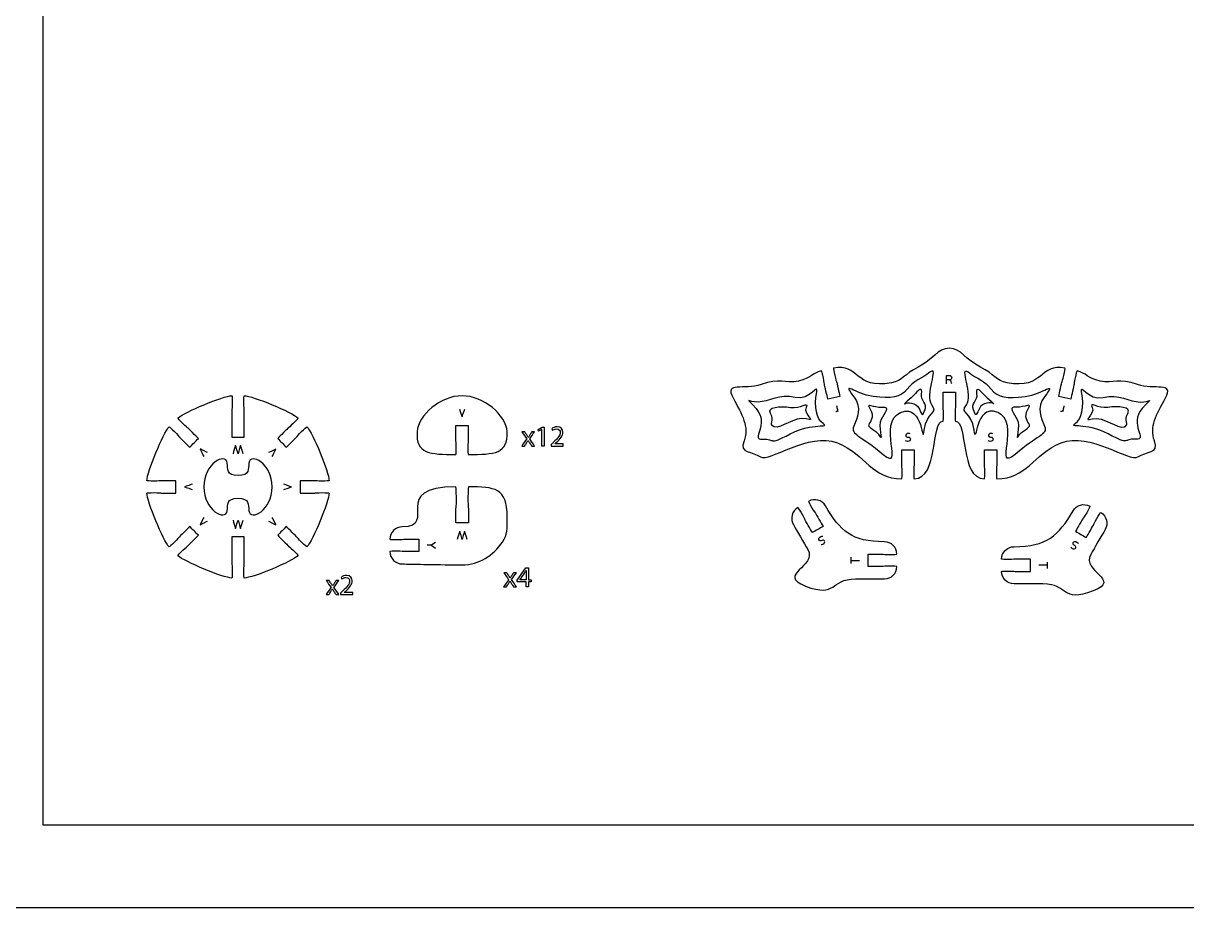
# Model space of a CAD drawing. Extents: x 0 to 1000, y 0 to 600.
# Drawn here: x 199.1 to 480.9, y 0 to 214.3 of the extents above; entities that cross this region are included whole.
import ezdxf

# ---------------------------------------------------------------- set-up
doc = ezdxf.new("R2010")
doc.units = 0
doc.header["$MEASUREMENT"] = 0
doc.layers.add('DEFAULT', color=7, linetype='CONTINUOUS')

msp = doc.modelspace()

# ---------------------------------------------------------------- linework, layer by layer
at = {"layer": 'DEFAULT', "color": 250}
for points in [[(0.05, 600.05), (1000.05, 600.05), (1000.05, 0.05), (0.05, 0.05)], [(324.71, 115.9), (324.7, 115.9), (323.9, 115.47), (323.78, 115.94), (324.78, 116.48), (325.31, 116.48), (325.31, 111.89), (324.71, 111.89)], [(320.89, 77.77), (320.89, 79.02), (318.76, 79.02), (318.76, 79.43), (320.81, 82.36), (321.48, 82.36), (321.48, 79.51), (322.12, 79.51), (322.12, 79.02), (321.48, 79.02), (321.48, 77.77)]]:
    msp.add_lwpolyline(points, close=True, dxfattribs=at)
for points in [[(349.46, 570.05), (980.05, 570.05), (980.05, 20.05), (203.88, 20.05), (203.88, 570.05), (223.88, 570.05)], [(298.96, 87.04), (297.8, 87.85), (296.94, 87.85)], [(297.8, 87.85), (298.96, 88.62)], [(399.68, 83.46), (399.68, 84.96)], [(399.68, 84.21), (401.69, 84.21)], [(447.16, 83.02), (445.14, 83.02)], [(447.16, 83.76), (447.16, 82.27)]]:
    msp.add_lwpolyline(points, dxfattribs=at)
at = {"layer": 'DEFAULT', "color": 1}
for points, knots in [([(475.79, 123.54), (473.58, 119.46), (471.86, 116.48), (473.13, 113.2), (474.4, 109.92), (471.13, 110.74), (469.13, 109.27), (467.13, 107.79), (457.46, 115.51), (450.5, 112.65), (443.54, 109.78), (442.25, 103.95), (434.92, 103.95), (434.87, 103.96), (434.83, 104.74), (434.83, 105.7), (434.83, 106.67), (434.93, 107.28), (434.93, 107.45), (434.93, 108.33), (434.93, 110.95), (434.93, 110.95), (433.93, 110.95), (432.93, 110.95), (431.93, 110.95), (431.93, 109.79), (431.93, 108.62), (431.93, 107.45), (431.93, 107.28), (432.03, 106.67), (432.03, 105.71), (432.02, 104.74), (431.98, 103.96), (431.93, 103.96), (425.93, 103.96), (427.95, 117.95), (424.92, 117.95), (424.86, 117.95), (424.82, 118.73), (424.82, 119.7), (424.82, 120.67), (424.92, 121.28), (424.92, 121.45), (424.92, 122.62), (424.92, 123.79), (424.92, 124.95), (423.92, 124.95), (422.92, 124.95), (421.92, 124.95), (421.92, 124.95), (421.92, 122.33), (421.92, 121.45), (421.92, 121.28), (422.02, 120.67), (422.02, 119.7), (422.02, 118.73), (421.97, 117.95), (421.92, 117.95), (418.88, 117.95), (420.91, 103.96), (414.91, 103.96), (414.85, 103.96), (414.81, 104.74), (414.81, 105.71), (414.81, 106.67), (414.9, 107.28), (414.91, 107.45), (414.91, 108.62), (414.91, 109.79), (414.91, 110.95), (413.9, 110.95), (412.9, 110.95), (411.9, 110.95), (411.9, 110.95), (411.9, 108.33), (411.91, 107.45), (411.91, 107.28), (412.01, 106.67), (412.01, 105.7), (412.01, 104.74), (411.96, 103.96), (411.91, 103.95), (404.58, 103.95), (403.29, 109.78), (396.33, 112.65), (389.37, 115.51), (379.71, 107.79), (377.7, 109.27), (375.7, 110.74), (372.43, 109.92), (373.7, 113.2), (374.97, 116.48), (373.25, 119.46), (371.04, 123.54), (368.82, 127.62), (373.73, 125.33), (377.82, 126.82), (382.35, 128.46), (383.62, 126.93), (386.86, 127.65), (390.09, 128.38), (390.08, 129.56), (392.46, 130.09), (392.52, 130.09), (392.73, 129.34), (392.94, 128.4), (393.15, 127.46), (393.18, 126.84), (393.22, 126.68), (393.41, 125.82), (393.99, 123.26), (393.99, 123.26), (394.96, 123.48), (395.94, 123.7), (396.91, 123.91), (396.91, 123.91), (396.34, 126.47), (396.15, 127.33), (396.11, 127.5), (395.88, 128.07), (395.67, 129.01), (395.46, 129.96), (395.33, 130.73), (395.39, 130.75), (401.5, 132.11), (400.48, 125.55), (409.39, 127.2), (412.15, 127.72), (412.39, 129.3), (415.88, 131.01), (419.36, 132.74), (420.62, 135.6), (423.42, 135.6), (426.22, 135.6), (427.47, 132.74), (430.96, 131.01), (434.44, 129.3), (434.68, 127.72), (437.45, 127.2), (446.35, 125.55), (445.34, 132.11), (451.45, 130.75), (451.5, 130.73), (451.37, 129.96), (451.16, 129.01), (450.95, 128.07), (450.72, 127.5), (450.68, 127.33), (450.49, 126.47), (449.92, 123.91), (449.92, 123.91), (450.9, 123.7), (451.87, 123.48), (452.85, 123.26), (452.85, 123.26), (453.42, 125.82), (453.61, 126.68), (453.65, 126.84), (453.68, 127.46), (453.89, 128.4), (454.1, 129.34), (454.31, 130.09), (454.37, 130.09), (456.75, 129.56), (456.74, 128.38), (459.98, 127.65), (463.21, 126.93), (464.49, 128.46), (469.01, 126.82), (473.11, 125.33), (478.01, 127.62), (475.79, 123.54)], [1, 1, 1, 1, 2, 2, 2, 3, 3, 3, 4, 4, 4, 5, 5, 5, 6, 6, 6, 7, 7, 7, 8, 8, 8, 16.51, 16.51, 16.51, 26.43, 26.43, 26.43, 27.43, 27.43, 27.43, 28.43, 28.43, 28.43, 29.43, 29.43, 29.43, 30.43, 30.43, 30.43, 31.43, 31.43, 31.43, 41.35, 41.35, 41.35, 49.85, 49.85, 49.85, 50.85, 50.85, 50.85, 51.85, 51.85, 51.85, 52.85, 52.85, 52.85, 53.85, 53.85, 53.85, 54.85, 54.85, 54.85, 55.85, 55.85, 55.85, 65.77, 65.77, 65.77, 74.28, 74.28, 74.28, 75.28, 75.28, 75.28, 76.28, 76.28, 76.28, 77.28, 77.28, 77.28, 78.28, 78.28, 78.28, 79.28, 79.28, 79.28, 80.28, 80.28, 80.28, 81.28, 81.28, 81.28, 82.28, 82.28, 82.28, 83.28, 83.28, 83.28, 84.28, 84.28, 84.28, 85.28, 85.28, 85.28, 86.28, 86.28, 86.28, 87.28, 87.28, 87.28, 95.773915, 95.773915, 95.773915, 96.773915, 96.773915, 96.773915, 97.773915, 97.773915, 97.773915, 98.773915, 98.773915, 98.773915, 99.773915, 99.773915, 99.773915, 100.773915, 100.773915, 100.773915, 101.773915, 101.773915, 101.773915, 102.773915, 102.773915, 102.773915, 103.773915, 103.773915, 103.773915, 104.773915, 104.773915, 104.773915, 105.773915, 105.773915, 105.773915, 106.773915, 106.773915, 106.773915, 107.773915, 107.773915, 107.773915, 116.267831, 116.267831, 116.267831, 117.267831, 117.267831, 117.267831, 118.267831, 118.267831, 118.267831, 119.267831, 119.267831, 119.267831, 120.267831, 120.267831, 120.267831, 121.267831, 121.267831, 121.267831, 122.267831, 122.267831, 122.267831, 122.267831]), ([(269.68, 100.51), (268.52, 100.51), (267.35, 100.51), (266.18, 100.51), (266.18, 101.51), (266.18, 102.51), (266.18, 103.5), (266.18, 103.5), (268.81, 103.51), (269.68, 103.51), (269.86, 103.51), (270.46, 103.41), (271.43, 103.41), (272.4, 103.41), (273.18, 103.45), (273.18, 103.5), (273.18, 105.51), (269.19, 115.14), (267.78, 116.56), (267.74, 116.6), (267.16, 116.07), (266.47, 115.39), (265.78, 114.71), (265.43, 114.2), (265.3, 114.08), (264.68, 113.46), (262.83, 111.61), (262.83, 111.61), (262.12, 112.31), (261.41, 113.02), (260.71, 113.73), (260.71, 113.73), (262.57, 115.58), (263.18, 116.2), (263.31, 116.33), (263.81, 116.69), (264.49, 117.37), (265.17, 118.05), (265.69, 118.64), (265.66, 118.68), (264.24, 120.1), (254.61, 124.08), (252.61, 124.08), (252.55, 124.08), (252.5, 123.3), (252.5, 122.34), (252.5, 121.37), (252.61, 120.76), (252.6, 120.59), (252.61, 119.71), (252.61, 114.08), (252.61, 114.08), (251.61, 114.08), (250.61, 114.08), (249.6, 114.08), (249.6, 114.08), (249.6, 119.71), (249.61, 120.58), (249.61, 120.76), (249.71, 121.37), (249.71, 122.33), (249.71, 123.3), (249.66, 124.09), (249.61, 124.09), (247.61, 124.09), (237.97, 120.09), (236.56, 118.68), (236.52, 118.64), (237.04, 118.05), (237.72, 117.37), (238.41, 116.68), (238.9, 116.33), (239.03, 116.2), (239.65, 115.58), (241.51, 113.73), (241.51, 113.73), (240.8, 113.02), (240.09, 112.31), (239.38, 111.61), (239.38, 111.61), (237.53, 113.46), (236.91, 114.08), (236.78, 114.2), (236.43, 114.71), (235.74, 115.39), (235.06, 116.07), (234.47, 116.6), (234.43, 116.56), (233.02, 115.14), (229.03, 105.51), (229.03, 103.51), (229.03, 103.45), (229.81, 103.41), (230.78, 103.41), (231.75, 103.41), (232.35, 103.5), (232.53, 103.5), (233.4, 103.5), (236.03, 103.51), (236.03, 103.51), (236.03, 102.51), (236.03, 101.51), (236.03, 100.51), (236.03, 100.51), (233.4, 100.51), (232.53, 100.51), (232.35, 100.51), (231.74, 100.61), (230.78, 100.61), (229.81, 100.61), (229.03, 100.56), (229.03, 100.51), (229.03, 98.51), (233.02, 88.87), (234.43, 87.46), (234.47, 87.42), (235.06, 87.94), (235.74, 88.62), (236.42, 89.31), (236.78, 89.81), (236.91, 89.93), (237.53, 90.55), (239.38, 92.4), (239.38, 92.4), (240.09, 91.7), (240.8, 90.99), (241.5, 90.29), (241.5, 90.29), (239.65, 88.43), (239.03, 87.81), (238.9, 87.69), (238.41, 87.33), (237.72, 86.64), (237.04, 85.96), (236.52, 85.38), (236.56, 85.33), (237.97, 83.92), (247.61, 79.93), (249.61, 79.93), (249.66, 79.93), (249.71, 80.71), (249.71, 81.68), (249.71, 82.65), (249.6, 83.26), (249.6, 83.43), (249.6, 85.59), (249.6, 87.76), (249.6, 89.93), (250.61, 89.93), (251.61, 89.93), (252.61, 89.93), (252.61, 87.76), (252.61, 85.6), (252.61, 83.43), (252.61, 83.26), (252.51, 82.65), (252.5, 81.68), (252.5, 80.72), (252.55, 79.93), (252.6, 79.93), (254.6, 79.93), (264.24, 83.92), (265.66, 85.34), (265.69, 85.38), (265.18, 85.96), (264.49, 86.65), (263.81, 87.33), (263.31, 87.69), (263.18, 87.81), (262.56, 88.43), (260.71, 90.29), (260.71, 90.29), (261.41, 90.99), (262.12, 91.7), (262.83, 92.41), (262.83, 92.41), (264.69, 90.55), (265.3, 89.93), (265.43, 89.81), (265.79, 89.31), (266.47, 88.62), (267.16, 87.94), (267.74, 87.42), (267.78, 87.46), (269.19, 88.87), (273.18, 98.51), (273.18, 100.51), (273.18, 100.56), (272.4, 100.61), (271.43, 100.61), (270.47, 100.61), (269.86, 100.51), (269.68, 100.51)], [1, 1, 1, 1, 10.93, 10.93, 10.93, 19.430006, 19.430006, 19.430006, 20.430006, 20.430006, 20.430006, 21.430006, 21.430006, 21.430006, 22.430006, 22.430006, 22.430006, 23.430006, 23.430006, 23.430006, 24.430006, 24.430006, 24.430006, 25.430006, 25.430006, 25.430006, 26.430006, 26.430006, 26.430006, 34.936503, 34.936503, 34.936503, 35.936503, 35.936503, 35.936503, 36.936503, 36.936503, 36.936503, 37.936503, 37.936503, 37.936503, 38.936503, 38.936503, 38.936503, 39.936503, 39.936503, 39.936503, 40.936503, 40.936503, 40.936503, 41.936503, 41.936503, 41.936503, 50.446503, 50.446503, 50.446503, 51.446503, 51.446503, 51.446503, 52.446503, 52.446503, 52.446503, 53.446503, 53.446503, 53.446503, 54.446503, 54.446503, 54.446503, 55.446503, 55.446503, 55.446503, 56.446503, 56.446503, 56.446503, 57.446503, 57.446503, 57.446503, 65.953001, 65.953001, 65.953001, 66.953001, 66.953001, 66.953001, 67.953001, 67.953001, 67.953001, 68.953001, 68.953001, 68.953001, 69.953001, 69.953001, 69.953001, 70.953001, 70.953001, 70.953001, 71.953001, 71.953001, 71.953001, 72.953001, 72.953001, 72.953001, 81.463001, 81.463001, 81.463001, 82.463001, 82.463001, 82.463001, 83.463001, 83.463001, 83.463001, 84.463001, 84.463001, 84.463001, 85.463001, 85.463001, 85.463001, 86.463001, 86.463001, 86.463001, 87.463001, 87.463001, 87.463001, 88.463001, 88.463001, 88.463001, 96.955356, 96.955356, 96.955356, 97.955356, 97.955356, 97.955356, 98.955356, 98.955356, 98.955356, 99.955356, 99.955356, 99.955356, 100.955356, 100.955356, 100.955356, 101.955356, 101.955356, 101.955356, 102.955356, 102.955356, 102.955356, 121.375356, 121.375356, 121.375356, 129.885362, 129.885362, 129.885362, 148.315362, 148.315362, 148.315362, 149.315362, 149.315362, 149.315362, 150.315362, 150.315362, 150.315362, 151.315362, 151.315362, 151.315362, 152.315362, 152.315362, 152.315362, 153.315362, 153.315362, 153.315362, 154.315362, 154.315362, 154.315362, 162.82186, 162.82186, 162.82186, 163.82186, 163.82186, 163.82186, 164.82186, 164.82186, 164.82186, 165.82186, 165.82186, 165.82186, 166.82186, 166.82186, 166.82186, 167.82186, 167.82186, 167.82186, 168.82186, 168.82186, 168.82186, 168.82186]), ([(303.89, 109.86), (297.53, 109.86), (294.17, 110.02), (294.48, 115.35), (294.72, 119.41), (300.12, 124.07), (305.39, 124.07), (310.66, 124.07), (316.06, 119.41), (316.3, 115.35), (316.6, 110.02), (313.25, 109.86), (306.89, 109.86), (306.83, 109.86), (306.79, 110.65), (306.79, 111.62), (306.79, 112.58), (306.89, 113.19), (306.89, 113.37), (306.89, 114.53), (306.89, 115.7), (306.89, 116.86), (305.89, 116.86), (304.89, 116.86), (303.89, 116.86), (303.89, 115.7), (303.89, 114.53), (303.89, 113.37), (303.89, 113.19), (303.99, 112.58), (303.99, 111.62), (303.99, 110.65), (303.94, 109.86), (303.89, 109.86)], [1, 1, 1, 1, 2, 2, 2, 3, 3, 3, 4, 4, 4, 5, 5, 5, 6, 6, 6, 7, 7, 7, 16.92, 16.92, 16.92, 25.42, 25.42, 25.42, 35.34, 35.34, 35.34, 36.34, 36.34, 36.34, 37.34, 37.34, 37.34, 37.34]), ([(253.73, 96.23), (253.56, 97.69), (254, 99.25), (251.1, 99.25), (248.2, 99.25), (248.65, 97.69), (248.48, 96.23), (248.17, 93.57), (242.79, 96.35), (242.84, 102.01), (242.79, 107.66), (248.17, 110.44), (248.48, 107.78), (248.65, 106.32), (248.21, 104.76), (251.11, 104.76), (254.01, 104.76), (253.56, 106.32), (253.73, 107.78), (254.04, 110.44), (259.42, 107.66), (259.38, 102.01), (259.42, 96.35), (254.04, 93.57), (253.73, 96.23)], [1, 1, 1, 1, 2, 2, 2, 3, 3, 3, 4, 4, 4, 5, 5, 5, 6, 6, 6, 7, 7, 7, 8, 8, 8, 9, 9, 9, 9]), ([(305.4, 83.13), (297.4, 83.13), (293.5, 83.33), (290.91, 83.33), (289.25, 83.33), (287.91, 84.67), (287.91, 86.33), (287.91, 86.38), (288.69, 86.43), (289.66, 86.43), (290.63, 86.43), (291.24, 86.33), (291.41, 86.33), (292.58, 86.33), (293.74, 86.33), (294.91, 86.33), (294.91, 87.33), (294.91, 88.33), (294.91, 89.33), (293.74, 89.33), (292.58, 89.33), (291.41, 89.33), (291.24, 89.33), (290.63, 89.23), (289.66, 89.23), (288.69, 89.23), (287.91, 89.27), (287.91, 89.33), (287.91, 90.99), (289.25, 92.33), (290.91, 92.33), (299.76, 92.33), (287.56, 102.01), (303.91, 102.01), (303.97, 101.93), (304.01, 99.54), (304.01, 98.58), (304.01, 97.62), (303.91, 97.01), (303.91, 96.83), (303.91, 95.67), (303.91, 94.5), (303.91, 93.33), (304.91, 93.33), (305.91, 93.33), (306.91, 93.33), (306.91, 94.5), (306.91, 95.67), (306.91, 96.83), (306.91, 97.01), (306.81, 97.62), (306.81, 98.58), (306.81, 99.55), (306.86, 102.01), (306.91, 102.01), (313.27, 102.01), (316.31, 101.81), (316.31, 94.71), (316.31, 91.71), (316.43, 90.51), (315.15, 88.62), (312.96, 85.39), (309.53, 83.13), (305.4, 83.13)], [1, 1, 1, 1, 2, 2, 2, 3, 3, 3, 4, 4, 4, 5, 5, 5, 14.92, 14.92, 14.92, 23.42, 23.42, 23.42, 33.34, 33.34, 33.34, 34.34, 34.34, 34.34, 35.34, 35.34, 35.34, 36.34, 36.34, 36.34, 37.34, 37.34, 37.34, 38.34, 38.34, 38.34, 39.34, 39.34, 39.34, 49.26, 49.26, 49.26, 57.76, 57.76, 57.76, 67.68, 67.68, 67.68, 68.68, 68.68, 68.68, 69.68, 69.68, 69.68, 70.68, 70.68, 70.68, 71.68, 71.68, 71.68, 72.68, 72.68, 72.68, 72.68]), ([(408.98, 82.81), (409.94, 82.81), (410.73, 82.76), (410.73, 82.71), (410.73, 81.05), (409.38, 79.71), (407.73, 79.71), (405.39, 79.71), (403.06, 79.71), (400.72, 79.71), (394.34, 79.71), (396.35, 74.98), (388.56, 77.98), (381.46, 80.72), (391.53, 82.71), (389.14, 86.83), (388.27, 88.35), (386.51, 91.38), (385.64, 92.89), (384.81, 94.33), (385.3, 96.16), (386.74, 96.99), (386.79, 97.02), (387.22, 96.36), (387.7, 95.53), (388.18, 94.69), (388.4, 94.11), (388.49, 93.96), (388.93, 93.2), (390.24, 90.93), (390.24, 90.93), (391.1, 91.43), (391.97, 91.93), (392.84, 92.43), (392.84, 92.43), (391.52, 94.71), (391.09, 95.47), (391, 95.62), (390.61, 96.09), (390.12, 96.93), (389.64, 97.77), (389.29, 98.47), (389.33, 98.5), (390.77, 99.32), (392.6, 98.83), (393.43, 97.4), (396.93, 91.34), (399.82, 88.71), (407.73, 88.71), (409.38, 88.71), (410.73, 87.37), (410.73, 85.71), (410.73, 85.65), (409.94, 85.61), (408.98, 85.61), (408.01, 85.61), (407.4, 85.71), (407.23, 85.71), (406.06, 85.71), (404.89, 85.71), (403.73, 85.71), (403.73, 84.71), (403.73, 83.71), (403.73, 82.71), (404.89, 82.71), (406.06, 82.71), (407.23, 82.71), (407.4, 82.71), (408.01, 82.81), (408.98, 82.81)], [1, 1, 1, 1, 2, 2, 2, 3, 3, 3, 22.85, 22.85, 22.85, 23.85, 23.85, 23.85, 24.85, 24.85, 24.85, 25.85, 25.85, 25.85, 26.85, 26.85, 26.85, 27.85, 27.85, 27.85, 28.85, 28.85, 28.85, 29.85, 29.85, 29.85, 38.353952, 38.353952, 38.353952, 39.353952, 39.353952, 39.353952, 40.353952, 40.353952, 40.353952, 41.353952, 41.353952, 41.353952, 42.353952, 42.353952, 42.353952, 43.353952, 43.353952, 43.353952, 44.353952, 44.353952, 44.353952, 45.353952, 45.353952, 45.353952, 46.353952, 46.353952, 46.353952, 56.273952, 56.273952, 56.273952, 64.773952, 64.773952, 64.773952, 74.693952, 74.693952, 74.693952, 75.693952, 75.693952, 75.693952, 75.693952]), ([(437.86, 81.62), (436.89, 81.62), (436.11, 81.57), (436.11, 81.52), (436.11, 79.86), (437.45, 78.51), (439.11, 78.51), (441.44, 78.51), (443.77, 78.51), (446.11, 78.51), (452.49, 78.51), (450.49, 73.78), (458.27, 76.79), (465.37, 79.53), (455.3, 81.52), (457.69, 85.64), (458.57, 87.15), (460.32, 90.18), (461.19, 91.7), (462.02, 93.14), (461.53, 94.97), (460.1, 95.8), (460.05, 95.83), (459.62, 95.17), (459.13, 94.34), (458.65, 93.5), (458.43, 92.92), (458.34, 92.77), (457.91, 92.01), (456.59, 89.74), (456.59, 89.74), (455.73, 90.24), (454.86, 90.74), (454, 91.24), (454, 91.24), (455.31, 93.51), (455.75, 94.27), (455.83, 94.42), (456.23, 94.9), (456.71, 95.74), (457.19, 96.57), (457.55, 97.27), (457.5, 97.3), (456.06, 98.13), (454.23, 97.64), (453.4, 96.21), (449.9, 90.15), (447.01, 87.51), (439.11, 87.51), (437.45, 87.51), (436.11, 86.17), (436.11, 84.51), (436.11, 84.46), (436.89, 84.42), (437.86, 84.42), (438.82, 84.42), (439.43, 84.51), (439.61, 84.51), (440.77, 84.51), (441.94, 84.51), (443.11, 84.51), (443.11, 83.52), (443.11, 82.52), (443.11, 81.52), (441.94, 81.52), (440.77, 81.52), (439.61, 81.52), (439.43, 81.52), (438.82, 81.62), (437.86, 81.62)], [1, 1, 1, 1, 2, 2, 2, 3, 3, 3, 22.85, 22.85, 22.85, 23.85, 23.85, 23.85, 24.85, 24.85, 24.85, 25.85, 25.85, 25.85, 26.85, 26.85, 26.85, 27.85, 27.85, 27.85, 28.85, 28.85, 28.85, 29.85, 29.85, 29.85, 38.353952, 38.353952, 38.353952, 39.353952, 39.353952, 39.353952, 40.353952, 40.353952, 40.353952, 41.353952, 41.353952, 41.353952, 42.353952, 42.353952, 42.353952, 43.353952, 43.353952, 43.353952, 44.353952, 44.353952, 44.353952, 45.353952, 45.353952, 45.353952, 46.353952, 46.353952, 46.353952, 56.273952, 56.273952, 56.273952, 64.773952, 64.773952, 64.773952, 74.693952, 74.693952, 74.693952, 75.693952, 75.693952, 75.693952, 75.693952])]:
    msp.add_open_spline(points, degree=3, knots=knots, dxfattribs=at)
at = {"layer": 'DEFAULT', "color": 5}
for points, knots in [([(400.27, 123.86), (397.13, 128.01), (400.58, 124.48), (405, 123.92), (409.42, 123.37), (411.6, 123.56), (413.22, 125.7), (414.83, 127.84), (416.58, 128.09), (418.82, 129.84), (421.06, 131.58), (417.45, 124.11), (419.19, 121.87), (420.93, 119.63), (417.95, 120.31), (417.33, 115.77), (416.7, 111.22), (417.4, 122.41), (411.63, 120.02), (405.87, 117.64), (412.78, 105.37), (407.43, 109.89), (402.07, 114.4), (399.46, 114.65), (400.27, 116.7), (401.08, 118.76), (402.39, 121.06), (400.27, 123.86)], [1, 1, 1, 1, 2, 2, 2, 3, 3, 3, 4, 4, 4, 5, 5, 5, 6, 6, 6, 7, 7, 7, 8, 8, 8, 9, 9, 9, 10, 10, 10, 10]), ([(446.51, 123.86), (449.65, 128.01), (446.2, 124.48), (441.78, 123.92), (437.36, 123.37), (435.18, 123.56), (433.57, 125.7), (431.95, 127.84), (430.21, 128.09), (427.97, 129.84), (425.73, 131.58), (429.33, 124.11), (427.59, 121.87), (425.85, 119.63), (428.84, 120.31), (429.46, 115.77), (430.08, 111.22), (429.39, 122.41), (435.15, 120.02), (440.91, 117.64), (434, 105.37), (439.35, 109.89), (444.71, 114.4), (447.32, 114.65), (446.51, 116.7), (445.7, 118.76), (444.4, 121.06), (446.51, 123.86)], [1, 1, 1, 1, 2, 2, 2, 3, 3, 3, 4, 4, 4, 5, 5, 5, 6, 6, 6, 7, 7, 7, 8, 8, 8, 9, 9, 9, 10, 10, 10, 10]), ([(376.61, 120.98), (373.83, 124.08), (374.56, 122.49), (377.11, 122.55), (379.66, 122.62), (382.34, 124.55), (386.07, 123.68), (389.81, 122.81), (391.74, 127.4), (391.3, 125.02), (390.62, 121.31), (391.24, 118.51), (392.86, 117.33), (394.48, 116.14), (390.49, 117.74), (384.89, 114.82), (379.29, 111.91), (381.46, 113.75), (378.23, 113.55), (375, 113.34), (380.04, 117.17), (376.61, 120.98)], [0, 0, 0, 0, 1, 1, 1, 2, 2, 2, 3, 3, 3, 4, 4, 4, 5, 5, 5, 6, 6, 6, 7, 7, 7, 7]), ([(470.17, 120.98), (472.95, 124.08), (472.22, 122.49), (469.67, 122.55), (467.12, 122.62), (464.45, 124.55), (460.71, 123.68), (456.97, 122.81), (455.04, 127.4), (455.48, 125.02), (456.17, 121.31), (455.55, 118.51), (453.93, 117.33), (452.31, 116.14), (456.29, 117.74), (461.9, 114.82), (467.5, 111.91), (465.32, 113.75), (468.56, 113.55), (471.79, 113.34), (466.75, 117.17), (470.17, 120.98)], [0, 0, 0, 0, 1, 1, 1, 2, 2, 2, 3, 3, 3, 4, 4, 4, 5, 5, 5, 6, 6, 6, 7, 7, 7, 7])]:
    msp.add_open_spline(points, degree=3, knots=knots, dxfattribs=at)
at = {"layer": 'DEFAULT', "color": 250}
for points, knots in [([(422.77, 126.98), (422.77, 127.64), (422.77, 128.31), (422.77, 128.97), (422.9, 129), (423.09, 129.01), (423.27, 129.01), (423.55, 129.01), (423.73, 128.96), (423.86, 128.85), (423.96, 128.76), (424.01, 128.62), (424.01, 128.46), (424.01, 128.2), (423.83, 127.9), (423.45, 127.9)], [0, 0, 0, 0, 5.65, 5.65, 5.65, 6.65, 6.65, 6.65, 7.65, 7.65, 7.65, 8.65, 8.65, 8.65, 9.65, 9.65, 9.65, 9.65]), ([(424.07, 126.98), (424.02, 127.04), (423.97, 127.21), (423.89, 127.46), (423.78, 127.81), (423.67, 127.9), (423.36, 127.91), (423.16, 127.91), (422.97, 127.91), (422.77, 127.91)], [0, 0, 0, 0, 1, 1, 1, 2, 2, 2, 3.66, 3.66, 3.66, 3.66]), ([(396.1, 121.72), (396.18, 121.39), (396.25, 121.07), (396.32, 120.75), (396.36, 120.58), (396.39, 120.43), (396.43, 120.3)], [0, 0, 0, 0, 2.828781, 2.828781, 2.828781, 3.828781, 3.828781, 3.828781, 3.828781]), ([(451.19, 121.62), (451.11, 121.3), (451.04, 120.97), (450.97, 120.65), (450.93, 120.48), (450.9, 120.34), (450.88, 120.2)], [0, 0, 0, 0, 2.828781, 2.828781, 2.828781, 3.828781, 3.828781, 3.828781, 3.828781]), ([(304.74, 120.85), (304.74, 120.85), (305.3, 119.22), (305.37, 118.96), (305.44, 119.21), (306.04, 120.85), (306.04, 120.85)], [0, 0, 0, 0, 1.02, 1.02, 1.02, 2.02, 2.02, 2.02, 2.02]), ([(396.36, 120.58), (396.34, 120.38), (396.2, 120.22), (396.03, 120.18), (396, 120.18), (395.98, 120.18), (395.96, 120.18)], [0, 0, 0, 0, 1, 1, 1, 2, 2, 2, 2]), ([(450.93, 120.48), (450.83, 120.3), (450.64, 120.22), (450.47, 120.26), (450.44, 120.27), (450.42, 120.27), (450.4, 120.28)], [0, 0, 0, 0, 1, 1, 1, 2, 2, 2, 2]), ([(326.98, 111.89), (326.98, 112.02), (326.98, 112.15), (326.98, 112.28), (327.14, 112.43), (327.31, 112.59), (327.47, 112.75), (328.64, 113.86), (329.17, 114.46), (329.18, 115.15), (329.18, 115.61), (328.95, 116.04), (328.27, 116.04), (327.85, 116.04), (327.5, 115.83), (327.29, 115.65), (327.23, 115.8), (327.16, 115.95), (327.1, 116.09), (327.41, 116.36), (327.86, 116.56), (328.39, 116.56), (329.38, 116.56), (329.8, 115.88), (329.8, 115.22), (329.8, 114.38), (329.18, 113.69), (328.22, 112.76), (328.1, 112.65), (327.97, 112.54), (327.85, 112.42), (327.85, 112.42), (327.85, 112.41), (327.85, 112.41), (328.54, 112.41), (329.22, 112.41), (329.91, 112.41), (329.91, 112.24), (329.91, 112.07), (329.91, 111.89), (328.93, 111.89), (327.96, 111.89), (326.98, 111.89)], [8.3, 8.3, 8.3, 8.3, 9.38, 9.38, 9.38, 11.303538, 11.303538, 11.303538, 12.303538, 12.303538, 12.303538, 13.303538, 13.303538, 13.303538, 14.303538, 14.303538, 14.303538, 15.664127, 15.664127, 15.664127, 16.664127, 16.664127, 16.664127, 17.664127, 17.664127, 17.664127, 18.664127, 18.664127, 18.664127, 20.079471, 20.079471, 20.079471, 20.119471, 20.119471, 20.119471, 25.959471, 25.959471, 25.959471, 27.419471, 27.419471, 27.419471, 35.719471, 35.719471, 35.719471, 35.719471]), ([(320.58, 115.31), (320.75, 115.06), (320.91, 114.82), (321.07, 114.58), (321.2, 114.38), (321.3, 114.21), (321.42, 114.02), (321.42, 114.02), (321.43, 114.02), (321.44, 114.02), (321.55, 114.22), (321.66, 114.4), (321.78, 114.58), (321.94, 114.82), (322.1, 115.07), (322.26, 115.31), (322.48, 115.31), (322.7, 115.31), (322.93, 115.31), (322.54, 114.76), (322.15, 114.21), (321.76, 113.66), (322.16, 113.07), (322.56, 112.48), (322.96, 111.89), (322.73, 111.89), (322.49, 111.89), (322.26, 111.89), (322.09, 112.15), (321.92, 112.41), (321.75, 112.66), (321.62, 112.86), (321.51, 113.05), (321.39, 113.26), (321.38, 113.26), (321.38, 113.26), (321.37, 113.26), (321.26, 113.05), (321.14, 112.87), (321.01, 112.66), (320.85, 112.41), (320.68, 112.15), (320.52, 111.89), (320.29, 111.89), (320.06, 111.89), (319.84, 111.89), (320.24, 112.47), (320.64, 113.06), (321.05, 113.64), (320.66, 114.19), (320.28, 114.75), (319.89, 115.31), (320.12, 115.31), (320.35, 115.31), (320.58, 115.31)], [0, 0, 0, 0, 2.496157, 2.496157, 2.496157, 3.496157, 3.496157, 3.496157, 3.556157, 3.556157, 3.556157, 4.556157, 4.556157, 4.556157, 7.024598, 7.024598, 7.024598, 8.924598, 8.924598, 8.924598, 14.651063, 14.651063, 14.651063, 20.697549, 20.697549, 20.697549, 22.697549, 22.697549, 22.697549, 25.299241, 25.299241, 25.299241, 26.299241, 26.299241, 26.299241, 26.339241, 26.339241, 26.339241, 27.339241, 27.339241, 27.339241, 29.930071, 29.930071, 29.930071, 31.870071, 31.870071, 31.870071, 37.889805, 37.889805, 37.889805, 43.654005, 43.654005, 43.654005, 45.614005, 45.614005, 45.614005, 45.614005]), ([(413.94, 114.83), (413.84, 114.89), (413.67, 114.95), (413.49, 114.95), (413.1, 114.95), (412.86, 114.71), (412.86, 114.41), (412.86, 114.19), (413.12, 114.05), (413.4, 114.05), (413.83, 114.05), (414, 113.86), (414, 113.59), (414, 113.27), (413.76, 113.04), (413.32, 113.04), (413.12, 113.04), (412.94, 113.09), (412.81, 113.17)], [0, 0, 0, 0, 1, 1, 1, 2, 2, 2, 3, 3, 3, 4, 4, 4, 5, 5, 5, 6, 6, 6, 6]), ([(433.96, 114.83), (433.86, 114.89), (433.7, 114.95), (433.51, 114.95), (433.12, 114.95), (432.89, 114.71), (432.89, 114.41), (432.89, 114.19), (433.14, 114.05), (433.42, 114.05), (433.85, 114.05), (434.03, 113.86), (434.03, 113.59), (434.03, 113.27), (433.78, 113.04), (433.35, 113.04), (433.14, 113.04), (432.96, 113.09), (432.83, 113.17)], [0, 0, 0, 0, 1, 1, 1, 2, 2, 2, 3, 3, 3, 4, 4, 4, 5, 5, 5, 6, 6, 6, 6]), ([(243.72, 110.31), (243.72, 110.31), (242.17, 111.07), (241.94, 111.2), (242.07, 110.98), (242.8, 109.39), (242.8, 109.39)], [0, 0, 0, 0, 1.014142, 1.014142, 1.014142, 2.014142, 2.014142, 2.014142, 2.014142]), ([(252.32, 110.03), (252.11, 110.71), (251.91, 111.38), (251.7, 112.05), (251.63, 111.8), (251.11, 110.03), (251.11, 110.03), (251.11, 110.03), (250.59, 111.8), (250.52, 112.05), (250.31, 111.38), (250.1, 110.71), (249.89, 110.03)], [0, 0, 0, 0, 6.000108, 6.000108, 6.000108, 7.000108, 7.000108, 7.000108, 8.000108, 8.000108, 8.000108, 14.000217, 14.000217, 14.000217, 14.000217]), ([(259.4, 109.39), (259.4, 109.39), (260.17, 110.94), (260.3, 111.17), (260.07, 111.04), (258.49, 110.31), (258.49, 110.31)], [0, 0, 0, 0, 1.014142, 1.014142, 1.014142, 2.014142, 2.014142, 2.014142, 2.014142]), ([(240.02, 102.65), (240.02, 102.65), (238.38, 102.1), (238.12, 102.03), (238.38, 101.96), (240.01, 101.35), (240.01, 101.35)], [0, 0, 0, 0, 1.02, 1.02, 1.02, 2.02, 2.02, 2.02, 2.02]), ([(262.2, 101.36), (262.2, 101.36), (263.83, 101.92), (264.09, 101.99), (263.84, 102.06), (262.2, 102.66), (262.2, 102.66)], [0, 0, 0, 0, 1.02, 1.02, 1.02, 2.02, 2.02, 2.02, 2.02]), ([(242.81, 94.62), (242.81, 94.62), (242.04, 93.07), (241.91, 92.84), (242.14, 92.97), (243.72, 93.7), (243.72, 93.7)], [0, 0, 0, 0, 1.014142, 1.014142, 1.014142, 2.014142, 2.014142, 2.014142, 2.014142]), ([(249.89, 93.98), (250.1, 93.31), (250.31, 92.64), (250.51, 91.96), (250.58, 92.21), (251.1, 93.98), (251.1, 93.98), (251.1, 93.98), (251.63, 92.22), (251.69, 91.96), (251.9, 92.64), (252.11, 93.31), (252.32, 93.98)], [0, 0, 0, 0, 6.000108, 6.000108, 6.000108, 7.000108, 7.000108, 7.000108, 8.000108, 8.000108, 8.000108, 14.000217, 14.000217, 14.000217, 14.000217]), ([(258.49, 93.71), (258.49, 93.71), (260.04, 92.95), (260.27, 92.81), (260.14, 93.04), (259.41, 94.62), (259.41, 94.62)], [0, 0, 0, 0, 1.014142, 1.014142, 1.014142, 2.014142, 2.014142, 2.014142, 2.014142]), ([(306.63, 89.28), (306.42, 89.95), (306.21, 90.63), (306, 91.3), (305.93, 91.05), (305.41, 89.28), (305.41, 89.28), (305.41, 89.28), (304.89, 91.05), (304.82, 91.3), (304.61, 90.63), (304.4, 89.95), (304.19, 89.28)], [0, 0, 0, 0, 6.000108, 6.000108, 6.000108, 7.000108, 7.000108, 7.000108, 8.000108, 8.000108, 8.000108, 14.000217, 14.000217, 14.000217, 14.000217]), ([(392.36, 88.08), (392.48, 88.06), (392.65, 88.07), (392.82, 88.14), (393.18, 88.29), (393.32, 88.6), (393.21, 88.87), (393.13, 89.07), (392.84, 89.12), (392.58, 89.01), (392.18, 88.85), (391.95, 88.96), (391.85, 89.22), (391.73, 89.51), (391.88, 89.82), (392.28, 89.98), (392.47, 90.05), (392.66, 90.07), (392.8, 90.05)], [0, 0, 0, 0, 1, 1, 1, 2, 2, 2, 3, 3, 3, 4, 4, 4, 5, 5, 5, 6, 6, 6, 6]), ([(452.89, 87.4), (452.95, 87.3), (453.07, 87.17), (453.22, 87.08), (453.56, 86.88), (453.89, 86.97), (454.04, 87.23), (454.14, 87.42), (454, 87.67), (453.75, 87.81), (453.38, 88.03), (453.32, 88.28), (453.46, 88.51), (453.62, 88.79), (453.94, 88.86), (454.32, 88.64), (454.49, 88.54), (454.63, 88.41), (454.7, 88.28)], [0, 0, 0, 0, 1, 1, 1, 2, 2, 2, 3, 3, 3, 4, 4, 4, 5, 5, 5, 6, 6, 6, 6]), ([(320.89, 79.51), (320.89, 80.02), (320.89, 80.53), (320.89, 81.04), (320.89, 81.28), (320.9, 81.52), (320.91, 81.76), (320.91, 81.76), (320.9, 81.76), (320.89, 81.76), (320.75, 81.49), (320.64, 81.29), (320.51, 81.08), (320.14, 80.56), (319.76, 80.04), (319.39, 79.52), (319.39, 79.52), (319.39, 79.51), (319.39, 79.51), (319.89, 79.51), (320.39, 79.51), (320.89, 79.51)], [4.26, 4.26, 4.26, 4.26, 8.6, 8.6, 8.6, 9.6, 9.6, 9.6, 9.66, 9.66, 9.66, 10.66, 10.66, 10.66, 16.105071, 16.105071, 16.105071, 16.145071, 16.145071, 16.145071, 20.405071, 20.405071, 20.405071, 20.405071]), ([(273.17, 79.31), (273.34, 79.07), (273.5, 78.82), (273.66, 78.58), (273.79, 78.39), (273.89, 78.21), (274.01, 78.02), (274.01, 78.02), (274.02, 78.02), (274.03, 78.02), (274.14, 78.22), (274.25, 78.4), (274.37, 78.58), (274.53, 78.83), (274.69, 79.07), (274.85, 79.31), (275.07, 79.31), (275.29, 79.31), (275.52, 79.31), (275.13, 78.76), (274.74, 78.21), (274.35, 77.66), (274.75, 77.07), (275.15, 76.48), (275.55, 75.9), (275.32, 75.9), (275.08, 75.9), (274.85, 75.9), (274.68, 76.15), (274.51, 76.41), (274.34, 76.67), (274.21, 76.86), (274.1, 77.05), (273.98, 77.26), (273.97, 77.26), (273.97, 77.26), (273.96, 77.26), (273.85, 77.05), (273.73, 76.87), (273.6, 76.67), (273.44, 76.41), (273.27, 76.15), (273.11, 75.9), (272.88, 75.9), (272.65, 75.9), (272.43, 75.9), (272.83, 76.48), (273.23, 77.06), (273.64, 77.64), (273.25, 78.2), (272.87, 78.75), (272.48, 79.31), (272.71, 79.31), (272.94, 79.31), (273.17, 79.31)], [0, 0, 0, 0, 2.496157, 2.496157, 2.496157, 3.496157, 3.496157, 3.496157, 3.556157, 3.556157, 3.556157, 4.556157, 4.556157, 4.556157, 7.024598, 7.024598, 7.024598, 8.924598, 8.924598, 8.924598, 14.651063, 14.651063, 14.651063, 20.697549, 20.697549, 20.697549, 22.697549, 22.697549, 22.697549, 25.299241, 25.299241, 25.299241, 26.299241, 26.299241, 26.299241, 26.339241, 26.339241, 26.339241, 27.339241, 27.339241, 27.339241, 29.930071, 29.930071, 29.930071, 31.870071, 31.870071, 31.870071, 37.889805, 37.889805, 37.889805, 43.654005, 43.654005, 43.654005, 45.614005, 45.614005, 45.614005, 45.614005]), ([(275.95, 75.9), (275.95, 76.02), (275.95, 76.15), (275.95, 76.28), (276.12, 76.44), (276.28, 76.59), (276.44, 76.75), (277.61, 77.87), (278.14, 78.46), (278.15, 79.15), (278.15, 79.61), (277.92, 80.05), (277.24, 80.05), (276.82, 80.05), (276.48, 79.83), (276.26, 79.66), (276.2, 79.8), (276.13, 79.95), (276.07, 80.09), (276.38, 80.36), (276.84, 80.56), (277.36, 80.56), (278.35, 80.56), (278.77, 79.88), (278.77, 79.23), (278.77, 78.38), (278.15, 77.7), (277.19, 76.76), (277.07, 76.65), (276.94, 76.54), (276.82, 76.43), (276.82, 76.42), (276.82, 76.42), (276.82, 76.41), (277.51, 76.41), (278.19, 76.41), (278.88, 76.41), (278.88, 76.24), (278.88, 76.07), (278.88, 75.9), (277.91, 75.9), (276.93, 75.9), (275.95, 75.9)], [8.3, 8.3, 8.3, 8.3, 9.38, 9.38, 9.38, 11.303538, 11.303538, 11.303538, 12.303538, 12.303538, 12.303538, 13.303538, 13.303538, 13.303538, 14.303538, 14.303538, 14.303538, 15.664127, 15.664127, 15.664127, 16.664127, 16.664127, 16.664127, 17.664127, 17.664127, 17.664127, 18.664127, 18.664127, 18.664127, 20.079471, 20.079471, 20.079471, 20.119471, 20.119471, 20.119471, 25.959471, 25.959471, 25.959471, 27.419471, 27.419471, 27.419471, 35.719471, 35.719471, 35.719471, 35.719471]), ([(316.19, 81.19), (316.36, 80.95), (316.52, 80.7), (316.68, 80.46), (316.81, 80.27), (316.91, 80.09), (317.03, 79.9), (317.03, 79.9), (317.04, 79.9), (317.05, 79.9), (317.16, 80.11), (317.27, 80.28), (317.39, 80.47), (317.55, 80.71), (317.71, 80.95), (317.87, 81.19), (318.09, 81.19), (318.31, 81.19), (318.54, 81.19), (318.15, 80.64), (317.76, 80.09), (317.37, 79.54), (317.77, 78.95), (318.17, 78.36), (318.57, 77.78), (318.34, 77.78), (318.1, 77.78), (317.87, 77.78), (317.7, 78.03), (317.53, 78.29), (317.37, 78.55), (317.23, 78.74), (317.12, 78.93), (317, 79.14), (316.99, 79.14), (316.99, 79.14), (316.98, 79.14), (316.87, 78.93), (316.75, 78.75), (316.63, 78.55), (316.46, 78.29), (316.3, 78.03), (316.13, 77.78), (315.9, 77.78), (315.67, 77.78), (315.45, 77.78), (315.85, 78.36), (316.26, 78.94), (316.66, 79.52), (316.27, 80.08), (315.89, 80.63), (315.5, 81.19), (315.73, 81.19), (315.96, 81.19), (316.19, 81.19)], [0, 0, 0, 0, 2.496157, 2.496157, 2.496157, 3.496157, 3.496157, 3.496157, 3.556157, 3.556157, 3.556157, 4.556157, 4.556157, 4.556157, 7.024598, 7.024598, 7.024598, 8.924598, 8.924598, 8.924598, 14.651063, 14.651063, 14.651063, 20.697549, 20.697549, 20.697549, 22.697549, 22.697549, 22.697549, 25.299241, 25.299241, 25.299241, 26.299241, 26.299241, 26.299241, 26.339241, 26.339241, 26.339241, 27.339241, 27.339241, 27.339241, 29.930071, 29.930071, 29.930071, 31.870071, 31.870071, 31.870071, 37.889805, 37.889805, 37.889805, 43.654005, 43.654005, 43.654005, 45.614005, 45.614005, 45.614005, 45.614005])]:
    msp.add_open_spline(points, degree=3, knots=knots, dxfattribs=at)
at = {"layer": 'DEFAULT', "color": 3}
for points in [[(415.21, 124.65), (416.3, 125.92), (416.96, 126.06), (416.67, 124.53), (416.38, 122.99), (418.16, 122.08), (417.54, 120.71), (416.92, 119.34), (417.04, 118.89), (416.17, 120.82), (415.3, 122.75), (413.23, 122.41), (412.65, 122.16), (412.06, 121.91), (413.92, 123.15), (415.21, 124.65)], [(431.57, 124.65), (430.48, 125.92), (429.83, 126.06), (430.12, 124.53), (430.41, 122.99), (428.62, 122.08), (429.25, 120.71), (429.87, 119.34), (429.75, 118.89), (430.62, 120.82), (431.49, 122.75), (433.55, 122.41), (434.14, 122.16), (434.73, 121.91), (432.86, 123.15), (431.57, 124.65)], [(380.12, 119.78), (381.26, 117.95), (379.44, 117.22), (381.01, 116.56), (382.59, 115.89), (385.95, 119.26), (388.73, 118.47), (391.51, 117.68), (387.94, 119.5), (388.73, 121.2), (389.52, 122.91), (387.37, 120.87), (384.92, 121.25), (382.47, 121.62), (379.09, 121.43), (380.12, 119.78)], [(404.3, 120.79), (405.46, 118.91), (404.3, 117.8), (403.97, 117.01), (403.63, 116.22), (405.96, 115.66), (406.66, 114.24), (407.37, 112.82), (406.08, 116.77), (406.92, 118.34), (407.74, 119.92), (409.28, 121.5), (407.12, 121.33), (404.96, 121.16), (403.09, 122.74), (404.3, 120.79)], [(442.49, 120.79), (441.33, 118.91), (442.49, 117.8), (442.82, 117.01), (443.15, 116.22), (440.83, 115.66), (440.12, 114.24), (439.42, 112.82), (440.7, 116.77), (439.87, 118.34), (439.04, 119.92), (437.5, 121.5), (439.66, 121.33), (441.83, 121.16), (443.69, 122.74), (442.49, 120.79)], [(466.67, 119.78), (465.52, 117.95), (467.35, 117.22), (465.77, 116.56), (464.2, 115.89), (460.83, 119.26), (458.05, 118.47), (455.27, 117.68), (458.84, 119.5), (458.05, 121.2), (457.26, 122.91), (459.41, 120.87), (461.86, 121.25), (464.31, 121.62), (467.7, 121.43), (466.67, 119.78)]]:
    msp.add_open_spline(points, degree=3, knots=[0, 0, 0, 0, 1, 1, 1, 2, 2, 2, 3, 3, 3, 4, 4, 4, 5, 5, 5, 5], dxfattribs=at)

doc.saveas('drawing.dxf')
